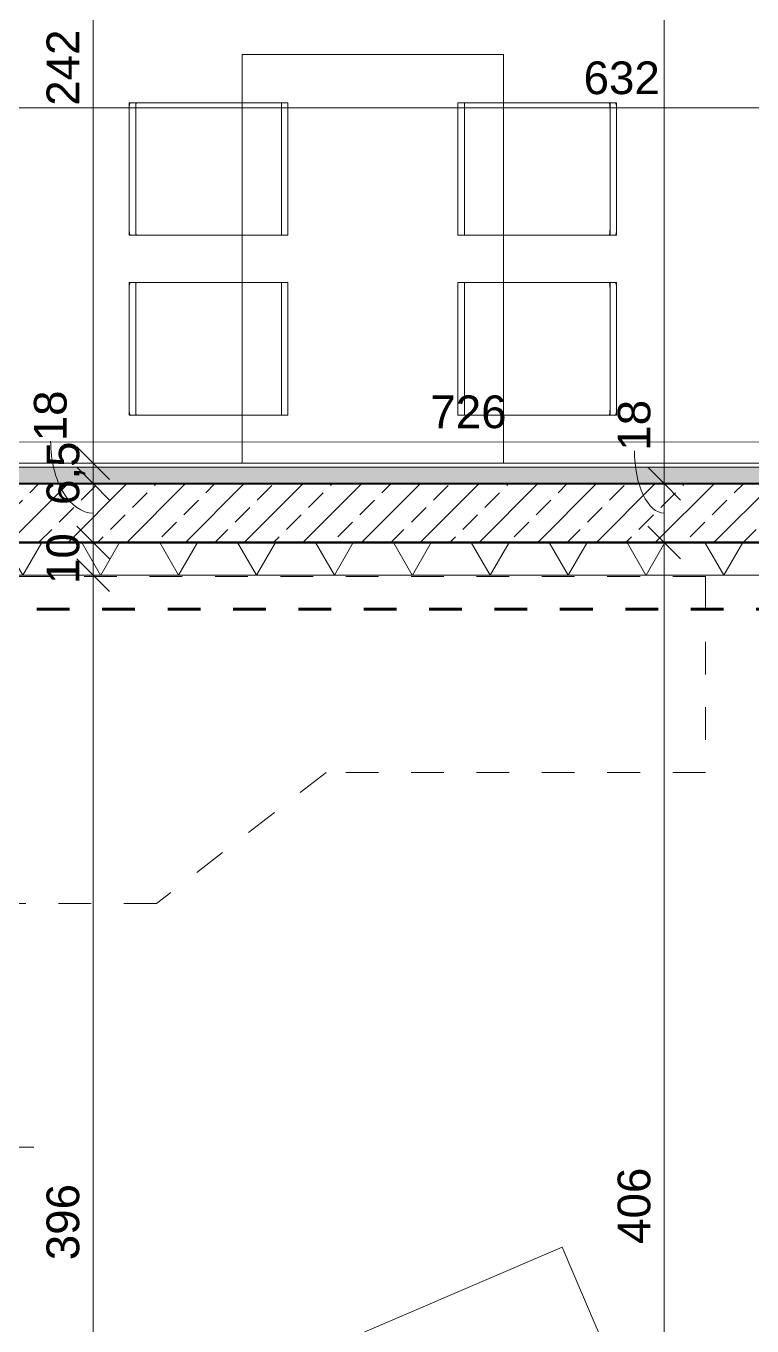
# Model space of a CAD drawing. Header units: metres. Extents: x -67.4 to -19.1, y 43.9 to 93.
# Drawn here: x -42.69 to -40.469, y 50.592 to 54.568 of the extents above; entities that cross this region are included whole.
import ezdxf

# ---------------------------------------------------------------- set-up
doc = ezdxf.new("R2010")
doc.units = ezdxf.units.M
doc.linetypes.add('Strich Punkt', pattern=[0.015875, 0.00635, -0.004763, 0, -0.004763])
doc.linetypes.add('Verdeckt Oben', pattern=[0.00225, 0.0015, -0.00075])
for name, color, linetype, lineweight in [('A_2D', 7, 'Continuous', 13), ('A_Bemassung-50_', 4, 'Continuous', 9), ('A_Bemassung_', 4, 'Continuous', 9), ('A_Kanal_RW', 150, 'Strich Punkt', 100), ('A_Moebel', 6, 'Continuous', 13), ('A_Raeume_', 7, 'Continuous', 5), ('A_Sanitaer', 3, 'Continuous', 13), ('A_Waende', 7, 'Continuous', 13), ('G-ANNO-DIMS_', 111, 'Continuous', 9)]:
    doc.layers.add(name, color=color, linetype=linetype, lineweight=lineweight)
doc.styles.add('Arial_5', font='arial.ttf', dxfattribs={"height": 0.1})
doc.dimstyles.new('WGA-Bemaßung', dxfattribs={"dimscale": 0.3048, "dimtxt": 0.102026, "dimasz": 0.328084, "dimexe": 0.246063, "dimexo": 0.0625, "dimgap": 0.04101, "dimtad": 1, "dimdec": 1, "dimlfac": 100, "dimrnd": 0.5, "dimdsep": 46, "dimtxsty": 'Arial_5', "dimblk1": 'OBLIQUE', "dimblk2": 'OBLIQUE', "dimsah": 1, "dimcen": 0.09, "dimdle": 0.246063, "dimazin": 2, "dimtfac": 1, "dimtdec": 4, "dimtix": 1, "dimtmove": 0, "dimatfit": 3, "dimfxl": 0.656168, "dimfxlon": 1, "dimtvp": 1, "dimtolj": 1, "dimtzin": 0, "dimarcsym": 2})
doc.dimstyles.new('WGA-Bemaßung_1', dxfattribs={"dimscale": 0.3048, "dimtxt": 0.102026, "dimasz": 0.328084, "dimexe": 0.246063, "dimexo": 0.0625, "dimgap": 0.04101, "dimtad": 1, "dimdec": 1, "dimlfac": 100, "dimrnd": 0.5, "dimdsep": 46, "dimtxsty": 'Arial_5', "dimblk1": 'OBLIQUE', "dimblk2": 'OBLIQUE', "dimsah": 1, "dimcen": 0.09, "dimdle": 0.246063, "dimazin": 2, "dimtfac": 1, "dimtdec": 4, "dimtix": 1, "dimtmove": 1, "dimatfit": 3, "dimfxl": 0.656168, "dimfxlon": 1, "dimtvp": 1, "dimtolj": 1, "dimtzin": 0, "dimarcsym": 2})
doc.dimstyles.new('WGA-Bemaßung_4', dxfattribs={"dimscale": 0.3048, "dimtxt": 0.102026, "dimasz": 0.328084, "dimexe": 0.246063, "dimexo": 0.0625, "dimgap": 0.04101, "dimtad": 1, "dimdec": 1, "dimlfac": 100, "dimrnd": 0.5, "dimdsep": 46, "dimtxsty": 'Arial_5', "dimblk1": 'OBLIQUE', "dimblk2": 'OBLIQUE', "dimsah": 1, "dimcen": 0.09, "dimdle": 0.246063, "dimazin": 2, "dimtfac": 1, "dimtdec": 4, "dimtix": 1, "dimtmove": 0, "dimatfit": 3, "dimfxl": 0.656168, "dimfxlon": 1, "dimtvp": 1, "dimtolj": 1, "dimtzin": 0, "dimarcsym": 2})

# ---------------------------------------------------------------- blocks, each defined once
blk = doc.blocks.new('Moeb_Esstisch_rechteckig_bear - 125 x 80-5339301-263_PP_00EG_BT2')
at = {"layer": 'A_Moebel', "color": 8}
for p, q in [((-1.4191, 0.7452), (-1.4391, 0.7452)), ((-1.4391, 0.7452), (-1.4391, 0.7423)), ((-1.4391, 0.7423), (-1.4391, 0.4)), ((-1.4391, 0.7423), (-1.4391, 0.7225)), ((-1.4391, 0.7423), (-1.4391, 0.6914)), ((-1.4391, 0.7255), (-1.4385, 0.7255)), ((-1.4391, 0.6716), (-1.4391, 0.7225)), ((-1.4384, 0.7255), (-1.4365, 0.7255)), ((-1.4364, 0.7255), (-1.4334, 0.7255)), ((-1.4332, 0.7255), (-1.4291, 0.7255)), ((-1.4291, 0.7255), (-1.4243, 0.7255)), ((-1.4242, 0.7255), (-1.4191, 0.7255)), ((-1.0541, 0.7452), (-1.4191, 0.7452)), ((-1.4191, 0.7452), (-1.0541, 0.7452)), ((-1.4191, 0.7255), (-1.0541, 0.7255)), ((-1.4191, 0.7255), (-1.0541, 0.7255)), ((-1.0341, 0.7452), (-1.0541, 0.7452)), ((-1.0541, 0.7255), (-1.0489, 0.7255)), ((-1.0489, 0.7255), (-1.0442, 0.7255)), ((-1.0441, 0.7255), (-1.0401, 0.7255)), ((-1.0399, 0.7255), (-1.037, 0.7255)), ((-1.0367, 0.7255), (-1.035, 0.7255)), ((-1.0347, 0.7255), (-1.0342, 0.7255)), ((-1.0341, 0.7423), (-1.0341, 0.7452)), ((-1.0341, 0.4), (-1.0341, 0.7423)), ((-1.0341, 0.7225), (-1.0341, 0.7423)), ((-1.0341, 0.6914), (-1.0341, 0.7423)), ((-1.0341, 0.7225), (-1.0341, 0.6716)), ((-0.8691, 0.7452), (-0.8891, 0.7452)), ((-0.8891, 0.7452), (-0.8891, 0.7423)), ((-0.8891, 0.7423), (-0.8891, 0.4)), ((-0.8891, 0.7423), (-0.8891, 0.7225)), ((-0.8891, 0.7423), (-0.8891, 0.6914)), ((-0.8891, 0.7255), (-0.8885, 0.7255)), ((-0.8891, 0.6716), (-0.8891, 0.7225)), ((-0.8884, 0.7255), (-0.8865, 0.7255)), ((-0.8864, 0.7255), (-0.8834, 0.7255)), ((-0.8832, 0.7255), (-0.8791, 0.7255)), ((-0.8791, 0.7255), (-0.8743, 0.7255)), ((-0.8742, 0.7255), (-0.8691, 0.7255)), ((-0.5041, 0.7452), (-0.8691, 0.7452)), ((-0.8691, 0.7452), (-0.5041, 0.7452)), ((-0.8691, 0.7255), (-0.5041, 0.7255)), ((-0.8691, 0.7255), (-0.5041, 0.7255)), ((-0.4841, 0.7452), (-0.5041, 0.7452)), ((-0.5041, 0.7255), (-0.4989, 0.7255)), ((-0.4989, 0.7255), (-0.4942, 0.7255)), ((-0.4941, 0.7255), (-0.4901, 0.7255)), ((-0.4899, 0.7255), (-0.487, 0.7255)), ((-0.4867, 0.7255), (-0.485, 0.7255)), ((-0.4847, 0.7255), (-0.4842, 0.7255)), ((-0.4841, 0.7423), (-0.4841, 0.7452)), ((-0.4841, 0.4), (-0.4841, 0.7423)), ((-0.4841, 0.7225), (-0.4841, 0.7423)), ((-0.4841, 0.6914), (-0.4841, 0.7423)), ((-0.4841, 0.7225), (-0.4841, 0.6716)), ((-1.4391, 0.6914), (-1.4391, 0.6868)), ((-1.4391, 0.6868), (-1.4391, 0.6783)), ((-1.4391, 0.6783), (-1.4391, 0.6663)), ((-1.0341, 0.6868), (-1.0341, 0.6914)), ((-1.0341, 0.6783), (-1.0341, 0.6868)), ((-1.0341, 0.6663), (-1.0341, 0.6783)), ((-0.8891, 0.6914), (-0.8891, 0.6868)), ((-0.8891, 0.6868), (-0.8891, 0.6783)), ((-0.8891, 0.6783), (-0.8891, 0.6663)), ((-0.4841, 0.6868), (-0.4841, 0.6914)), ((-0.4841, 0.6783), (-0.4841, 0.6868)), ((-0.4841, 0.6663), (-0.4841, 0.6783)), ((-1.4391, 0.6193), (-1.4391, 0.6716)), ((-1.4391, 0.6663), (-1.4391, 0.6517)), ((-1.4391, 0.6517), (-1.4391, 0.6353)), ((-1.0341, 0.6716), (-1.0341, 0.6193)), ((-1.0341, 0.6517), (-1.0341, 0.6663)), ((-1.0341, 0.6353), (-1.0341, 0.6517)), ((-0.8891, 0.6193), (-0.8891, 0.6716)), ((-0.8891, 0.6663), (-0.8891, 0.6517)), ((-0.8891, 0.6517), (-0.8891, 0.6353)), ((-0.4841, 0.6716), (-0.4841, 0.6193)), ((-0.4841, 0.6517), (-0.4841, 0.6663)), ((-0.4841, 0.6353), (-0.4841, 0.6517)), ((-1.4391, 0.6353), (-1.4391, 0.6181)), ((-1.4391, 0.4), (-1.4391, 0.6193)), ((-1.4391, 0.6181), (-1.4391, 0.4)), ((-1.0341, 0.6181), (-1.0341, 0.6353)), ((-1.0341, 0.6193), (-1.0341, 0.4)), ((-1.0341, 0.4), (-1.0341, 0.6181)), ((-0.8891, 0.6353), (-0.8891, 0.6181)), ((-0.8891, 0.4), (-0.8891, 0.6193)), ((-0.8891, 0.6181), (-0.8891, 0.4)), ((-0.4841, 0.6181), (-0.4841, 0.6353)), ((-0.4841, 0.6193), (-0.4841, 0.4)), ((-0.4841, 0.4), (-0.4841, 0.6181)), ((-1.5866, 0.4), (-0.3366, 0.4)), ((-1.5866, 0.4), (-0.3366, 0.4)), ((-1.4391, 0.4), (-1.4391, 0.2599)), ((-1.4391, 0.4), (-1.4391, 0.3221)), ((-1.4391, 0.3232), (-1.4391, 0.4)), ((-1.0341, 0.2599), (-1.0341, 0.4)), ((-1.0341, 0.4), (-1.0341, 0.3232)), ((-1.0341, 0.3221), (-1.0341, 0.4)), ((-0.8891, 0.4), (-0.8891, 0.2599)), ((-0.8891, 0.4), (-0.8891, 0.3221)), ((-0.8891, 0.3232), (-0.8891, 0.4)), ((-0.4841, 0.2599), (-0.4841, 0.4)), ((-0.4841, 0.4), (-0.4841, 0.3232)), ((-0.4841, 0.3221), (-0.4841, 0.4)), ((-0.3366, 0.4), (-0.3366, -0.4)), ((-0.3366, 0.4), (-0.3366, -0.4)), ((-1.4391, 0.3232), (-1.4391, 0.2599)), ((-1.4391, 0.3117), (-1.4391, 0.3221)), ((-1.0341, 0.2599), (-1.0341, 0.3232)), ((-1.0341, 0.3221), (-1.0341, 0.3117)), ((-0.8891, 0.3232), (-0.8891, 0.2599)), ((-0.8891, 0.3117), (-0.8891, 0.3221)), ((-0.4841, 0.2599), (-0.4841, 0.3232)), ((-0.4841, 0.3221), (-0.4841, 0.3117)), ((-1.4391, 0.3018), (-1.4391, 0.3117)), ((-1.4391, 0.2932), (-1.4391, 0.3018)), ((-1.4391, 0.2863), (-1.4391, 0.2928)), ((-1.4391, 0.2818), (-1.4391, 0.2863)), ((-1.4391, 0.2798), (-1.4391, 0.2818)), ((-1.4391, 0.2798), (-1.4391, 0.2599)), ((-1.4391, 0.2798), (-1.0341, 0.2798)), ((-1.0341, 0.3117), (-1.0341, 0.3018)), ((-1.0341, 0.3018), (-1.0341, 0.2932)), ((-1.0341, 0.2928), (-1.0341, 0.2863)), ((-1.0341, 0.2863), (-1.0341, 0.2818)), ((-1.0341, 0.2818), (-1.0341, 0.2798)), ((-1.0341, 0.2599), (-1.0341, 0.2798)), ((-0.8891, 0.3018), (-0.8891, 0.3117)), ((-0.8891, 0.2932), (-0.8891, 0.3018)), ((-0.8891, 0.2863), (-0.8891, 0.2928)), ((-0.8891, 0.2818), (-0.8891, 0.2863)), ((-0.8891, 0.2798), (-0.8891, 0.2818)), ((-0.8891, 0.2798), (-0.8891, 0.2599)), ((-0.8891, 0.2798), (-0.4841, 0.2798)), ((-0.4841, 0.3117), (-0.4841, 0.3018)), ((-0.4841, 0.3018), (-0.4841, 0.2932)), ((-0.4841, 0.2928), (-0.4841, 0.2863)), ((-0.4841, 0.2863), (-0.4841, 0.2818)), ((-0.4841, 0.2818), (-0.4841, 0.2798)), ((-0.4841, 0.2599), (-0.4841, 0.2798)), ((-1.4391, 0.2599), (-1.0341, 0.2599)), ((-1.4391, 0.2599), (-1.0341, 0.2599)), ((-0.8891, 0.2599), (-0.4841, 0.2599)), ((-0.8891, 0.2599), (-0.4841, 0.2599)), ((-1.4391, -0.2599), (-1.0341, -0.2599)), ((-1.4391, -0.4), (-1.4391, -0.2599)), ((-1.4391, -0.2599), (-1.4391, -0.3232)), ((-1.4391, -0.2599), (-1.4391, -0.2798)), ((-1.0341, -0.2599), (-1.4391, -0.2599)), ((-1.0341, -0.2599), (-1.0341, -0.4)), ((-1.0341, -0.2798), (-1.0341, -0.2599)), ((-1.0341, -0.3232), (-1.0341, -0.2599)), ((-0.8891, -0.2599), (-0.4841, -0.2599)), ((-0.8891, -0.4), (-0.8891, -0.2599)), ((-0.8891, -0.2599), (-0.8891, -0.3232)), ((-0.8891, -0.2599), (-0.8891, -0.2798)), ((-0.4841, -0.2599), (-0.8891, -0.2599)), ((-0.4841, -0.2599), (-0.4841, -0.4)), ((-0.4841, -0.2798), (-0.4841, -0.2599)), ((-0.4841, -0.3232), (-0.4841, -0.2599)), ((-1.4391, -0.2818), (-1.4391, -0.2798)), ((-1.0341, -0.2798), (-1.4391, -0.2798)), ((-1.4391, -0.2863), (-1.4391, -0.2818)), ((-1.4391, -0.2928), (-1.4391, -0.2863)), ((-1.4391, -0.3018), (-1.4391, -0.2932)), ((-1.4391, -0.3117), (-1.4391, -0.3018)), ((-1.4391, -0.3221), (-1.4391, -0.3117)), ((-1.0341, -0.2798), (-1.0341, -0.2818)), ((-1.0341, -0.2818), (-1.0341, -0.2863)), ((-1.0341, -0.2863), (-1.0341, -0.2928)), ((-1.0341, -0.2932), (-1.0341, -0.3018)), ((-1.0341, -0.3018), (-1.0341, -0.3117)), ((-1.0341, -0.3117), (-1.0341, -0.3221)), ((-0.8891, -0.2818), (-0.8891, -0.2798)), ((-0.4841, -0.2798), (-0.8891, -0.2798)), ((-0.8891, -0.2863), (-0.8891, -0.2818)), ((-0.8891, -0.2928), (-0.8891, -0.2863)), ((-0.8891, -0.3018), (-0.8891, -0.2932)), ((-0.8891, -0.3117), (-0.8891, -0.3018)), ((-0.8891, -0.3221), (-0.8891, -0.3117)), ((-0.4841, -0.2798), (-0.4841, -0.2818)), ((-0.4841, -0.2818), (-0.4841, -0.2863)), ((-0.4841, -0.2863), (-0.4841, -0.2928)), ((-0.4841, -0.2932), (-0.4841, -0.3018)), ((-0.4841, -0.3018), (-0.4841, -0.3117)), ((-0.4841, -0.3117), (-0.4841, -0.3221)), ((-1.4391, -0.3221), (-1.4391, -0.4)), ((-1.4391, -0.4), (-1.4391, -0.3232)), ((-1.0341, -0.4), (-1.0341, -0.3221)), ((-1.0341, -0.3232), (-1.0341, -0.4)), ((-0.8891, -0.3221), (-0.8891, -0.4)), ((-0.8891, -0.4), (-0.8891, -0.3232)), ((-0.4841, -0.4), (-0.4841, -0.3221)), ((-0.4841, -0.3232), (-0.4841, -0.4)), ((-0.3366, -0.4), (-1.5866, -0.4)), ((-0.3366, -0.4), (-1.5866, -0.4)), ((-1.4391, -0.7423), (-1.4391, -0.4)), ((-1.4391, -0.6193), (-1.4391, -0.4)), ((-1.4391, -0.4), (-1.4391, -0.6181)), ((-1.0341, -0.4), (-1.0341, -0.7423)), ((-1.0341, -0.6181), (-1.0341, -0.4)), ((-1.0341, -0.4), (-1.0341, -0.6193)), ((-0.8891, -0.7423), (-0.8891, -0.4)), ((-0.8891, -0.6193), (-0.8891, -0.4)), ((-0.8891, -0.4), (-0.8891, -0.6181)), ((-0.4841, -0.4), (-0.4841, -0.7423)), ((-0.4841, -0.6181), (-0.4841, -0.4)), ((-0.4841, -0.4), (-0.4841, -0.6193)), ((-1.4391, -0.6181), (-1.4391, -0.6353)), ((-1.4391, -0.6716), (-1.4391, -0.6193)), ((-1.4391, -0.6353), (-1.4391, -0.6517)), ((-1.0341, -0.6353), (-1.0341, -0.6181)), ((-1.0341, -0.6193), (-1.0341, -0.6716)), ((-1.0341, -0.6517), (-1.0341, -0.6353)), ((-0.8891, -0.6181), (-0.8891, -0.6353)), ((-0.8891, -0.6716), (-0.8891, -0.6193)), ((-0.8891, -0.6353), (-0.8891, -0.6517)), ((-0.4841, -0.6353), (-0.4841, -0.6181)), ((-0.4841, -0.6193), (-0.4841, -0.6716)), ((-0.4841, -0.6517), (-0.4841, -0.6353)), ((-1.4391, -0.6517), (-1.4391, -0.6663)), ((-1.4391, -0.6663), (-1.4391, -0.6783)), ((-1.4391, -0.7225), (-1.4391, -0.6716)), ((-1.0341, -0.6663), (-1.0341, -0.6517)), ((-1.0341, -0.6783), (-1.0341, -0.6663)), ((-1.0341, -0.6716), (-1.0341, -0.7225)), ((-0.8891, -0.6517), (-0.8891, -0.6663)), ((-0.8891, -0.6663), (-0.8891, -0.6783)), ((-0.8891, -0.7225), (-0.8891, -0.6716)), ((-0.4841, -0.6663), (-0.4841, -0.6517)), ((-0.4841, -0.6783), (-0.4841, -0.6663)), ((-0.4841, -0.6716), (-0.4841, -0.7225)), ((-1.4391, -0.6783), (-1.4391, -0.6868)), ((-1.4391, -0.6868), (-1.4391, -0.6914)), ((-1.4391, -0.6914), (-1.4391, -0.7423)), ((-1.0341, -0.6868), (-1.0341, -0.6783)), ((-1.0341, -0.6914), (-1.0341, -0.6868)), ((-1.0341, -0.7423), (-1.0341, -0.6914)), ((-0.8891, -0.6783), (-0.8891, -0.6868)), ((-0.8891, -0.6868), (-0.8891, -0.6914)), ((-0.8891, -0.6914), (-0.8891, -0.7423)), ((-0.4841, -0.6868), (-0.4841, -0.6783)), ((-0.4841, -0.6914), (-0.4841, -0.6868)), ((-0.4841, -0.7423), (-0.4841, -0.6914)), ((-1.4391, -0.7225), (-1.4391, -0.7423)), ((-1.4391, -0.7255), (-1.4385, -0.7255)), ((-1.4391, -0.7452), (-1.4391, -0.7423)), ((-1.4191, -0.7452), (-1.4391, -0.7452)), ((-1.4384, -0.7255), (-1.4365, -0.7255)), ((-1.4364, -0.7255), (-1.4334, -0.7255)), ((-1.4332, -0.7255), (-1.4291, -0.7255)), ((-1.4291, -0.7255), (-1.4243, -0.7255)), ((-1.4242, -0.7255), (-1.4191, -0.7255)), ((-1.4191, -0.7255), (-1.0541, -0.7255)), ((-1.0541, -0.7255), (-1.4191, -0.7255)), ((-1.0541, -0.7452), (-1.4191, -0.7452)), ((-1.0541, -0.7452), (-1.4191, -0.7452)), ((-1.0541, -0.7255), (-1.0489, -0.7255)), ((-1.0341, -0.7452), (-1.0541, -0.7452)), ((-1.0489, -0.7255), (-1.0442, -0.7255)), ((-1.0441, -0.7255), (-1.0401, -0.7255)), ((-1.0399, -0.7255), (-1.037, -0.7255)), ((-1.0367, -0.7255), (-1.035, -0.7255)), ((-1.0347, -0.7255), (-1.0342, -0.7255)), ((-1.0341, -0.7423), (-1.0341, -0.7225)), ((-1.0341, -0.7423), (-1.0341, -0.7452)), ((-0.8891, -0.7225), (-0.8891, -0.7423)), ((-0.8891, -0.7255), (-0.8885, -0.7255)), ((-0.8891, -0.7452), (-0.8891, -0.7423)), ((-0.8691, -0.7452), (-0.8891, -0.7452)), ((-0.8884, -0.7255), (-0.8865, -0.7255)), ((-0.8864, -0.7255), (-0.8834, -0.7255)), ((-0.8832, -0.7255), (-0.8791, -0.7255)), ((-0.8791, -0.7255), (-0.8743, -0.7255)), ((-0.8742, -0.7255), (-0.8691, -0.7255)), ((-0.8691, -0.7255), (-0.5041, -0.7255)), ((-0.5041, -0.7255), (-0.8691, -0.7255)), ((-0.5041, -0.7452), (-0.8691, -0.7452)), ((-0.5041, -0.7452), (-0.8691, -0.7452)), ((-0.5041, -0.7255), (-0.4989, -0.7255)), ((-0.4841, -0.7452), (-0.5041, -0.7452)), ((-0.4989, -0.7255), (-0.4942, -0.7255)), ((-0.4941, -0.7255), (-0.4901, -0.7255)), ((-0.4899, -0.7255), (-0.487, -0.7255)), ((-0.4867, -0.7255), (-0.485, -0.7255)), ((-0.4847, -0.7255), (-0.4842, -0.7255)), ((-0.4841, -0.7423), (-0.4841, -0.7225)), ((-0.4841, -0.7423), (-0.4841, -0.7452))]:
    blk.add_line(p, q, dxfattribs=at)
for centre, major_axis, start_param, end_param in [((-1.4191, 0.7423), (-0.02, 0), 4.712389, 6.283185), ((-1.4191, 0.7225), (-0.02, 0), 4.712389, 6.283185), ((-1.0541, 0.7423), (-0.02, 0), 3.141593, 4.712389), ((-1.0541, 0.7225), (0.02, 0), 0, 1.570796), ((-0.8691, 0.7423), (0.02, 0), 1.570796, 3.141593), ((-0.8691, 0.7225), (-0.02, 0), 4.712389, 6.283185), ((-0.5041, 0.7423), (0.02, 0), 0, 1.570796), ((-0.5041, 0.7225), (0.02, 0), 0, 1.570796), ((-1.4191, -0.7225), (0.02, 0), 3.141593, 4.712389), ((-1.4191, -0.7423), (0.02, 0), 3.141593, 4.712389), ((-1.0541, -0.7225), (-0.02, 0), 1.570796, 3.141593), ((-1.0541, -0.7423), (0.02, 0), 4.712389, 6.283185), ((-0.8691, -0.7225), (-0.02, 0), 0, 1.570796), ((-0.8691, -0.7423), (0.02, 0), 3.141593, 4.712389), ((-0.5041, -0.7225), (0.02, 0), 4.712389, 6.283185), ((-0.5041, -0.7423), (-0.02, 0), 1.570796, 3.141593)]:
    blk.add_ellipse(centre, major_axis=major_axis, ratio=0.147809, start_param=start_param, end_param=end_param, dxfattribs=at)
blk = doc.blocks.new('Sani_Müllbehälter - 1100-V23-263_PP_00EG_BT2')
at = {"layer": 'A_Sanitaer'}
for p, q in [((1.4, 1.4), (0, 1.4)), ((0, 1.4), (0, 0)), ((1.4, 0), (1.4, 1.4)), ((0, 0), (1.4, 0))]:
    blk.add_line(p, q, dxfattribs=at)
blk = doc.blocks.new('DIMBLOCK260-263_PP_00EG_BT2')
at = {"layer": 'A_Bemassung-50_', "transparency": 16777216}
for p, q in [((-44.9663, 53.2961), (-44.9663, 53.4961)), ((-37.7088, 53.2959), (-37.7088, 53.4959)), ((-44.9663, 53.2961), (-37.6338, 53.2959)), ((-44.9663, 53.2961), (-44.9663, 53.2211)), ((-37.7088, 53.2959), (-37.7088, 53.2209))]:
    blk.add_line(p, q, dxfattribs=at)
at = {"layer": 'A_Bemassung-50_', "lineweight": 35, "transparency": 16777216}
for p, q in [((-44.9663, 53.2961), (-44.9163, 53.3461)), ((-37.7088, 53.2959), (-37.6588, 53.3459)), ((-44.9663, 53.2961), (-45.0163, 53.2461)), ((-37.7088, 53.2959), (-37.7588, 53.2459))]:
    blk.add_line(p, q, dxfattribs=at)
at = {"layer": 'A_Bemassung-50_', "color": 0, "transparency": 16777216, "insert": (-41.4529, 53.4383), "char_height": 0.1, "width": 0.276883, "attachment_point": 1, "rotation": 359.9983, "line_spacing_factor": 0.941778, "style": 'Arial_5'}
blk.add_mtext('726', dxfattribs=at)
blk = doc.blocks.new('_Oblique')
at = {"color": 0, "linetype": 'ByBlock', "lineweight": -2}
blk.add_line((-0.5, -0.5), (0.5, 0.5), dxfattribs=at)
blk = doc.blocks.new('DIMBLOCK386-263_PP_00EG_BT2')
at = {"layer": 'A_Bemassung-50_', "lineweight": 35, "transparency": 16777216}
for p, q in [((-40.7378, 52.9886), (-40.7878, 53.0386)), ((-40.7378, 52.9886), (-40.6878, 52.9385)), ((-40.7379, 48.9288), (-40.7879, 48.9788)), ((-40.7379, 48.9288), (-40.6879, 48.8788))]:
    blk.add_line(p, q, dxfattribs=at)
at = {"layer": 'A_Bemassung-50_', "transparency": 16777216}
for p, q in [((-40.7378, 52.9886), (-40.9378, 52.9886)), ((-40.7379, 48.8538), (-40.7378, 52.9886)), ((-40.7378, 52.9886), (-40.6628, 52.9885)), ((-40.7379, 48.9288), (-40.9379, 48.9288)), ((-40.7379, 48.9288), (-40.6629, 48.9288))]:
    blk.add_line(p, q, dxfattribs=at)
at = {"layer": 'A_Bemassung-50_', "color": 0, "transparency": 16777216, "insert": (-40.8802, 50.8433), "char_height": 0.1, "width": 0.276883, "attachment_point": 1, "rotation": 90, "line_spacing_factor": 0.941778, "style": 'Arial_5'}
blk.add_mtext('406', dxfattribs=at)
blk = doc.blocks.new('DIMBLOCK387-263_PP_00EG_BT2')
at = {"layer": 'A_Bemassung-50_', "lineweight": 35, "transparency": 16777216}
for p, q in [((-40.7378, 53.1686), (-40.7878, 53.2186)), ((-40.7378, 53.1686), (-40.6878, 53.1185)), ((-40.7378, 52.9886), (-40.7878, 53.0386)), ((-40.7378, 52.9886), (-40.6878, 52.9385))]:
    blk.add_line(p, q, dxfattribs=at)
at = {"layer": 'A_Bemassung-50_', "transparency": 16777216}
for p, q in [((-40.7378, 53.1686), (-40.9378, 53.1686)), ((-40.7378, 52.9886), (-40.7378, 53.1686)), ((-40.7378, 53.1686), (-40.6628, 53.1685)), ((-40.7378, 52.9886), (-40.9378, 52.9886)), ((-40.7378, 52.9886), (-40.6628, 52.9885))]:
    blk.add_line(p, q, dxfattribs=at)
blk.add_ellipse((-40.7378, 53.2694), major_axis=(0, 0.1908), ratio=0.476746, start_param=1.570796, end_param=3.141593, dxfattribs=at)
at = {"layer": 'A_Bemassung-50_', "color": 0, "transparency": 16777216, "insert": (-40.8801, 53.2694), "char_height": 0.1, "width": 0.184588, "attachment_point": 1, "rotation": 90, "line_spacing_factor": 0.941778, "style": 'Arial_5'}
blk.add_mtext('18', dxfattribs=at)
blk = doc.blocks.new('DIMBLOCK388-263_PP_00EG_BT2')
at = {"layer": 'A_Bemassung-50_', "lineweight": 35, "transparency": 16777216}
for p, q in [((-40.7377, 57.2685), (-40.7877, 57.3185)), ((-40.7377, 57.2685), (-40.6877, 57.2185)), ((-40.7378, 53.1686), (-40.7878, 53.2186)), ((-40.7378, 53.1686), (-40.6878, 53.1185))]:
    blk.add_line(p, q, dxfattribs=at)
at = {"layer": 'A_Bemassung-50_', "transparency": 16777216}
for p, q in [((-40.7377, 57.2685), (-40.9377, 57.2685)), ((-40.7378, 53.1686), (-40.7377, 57.2685)), ((-40.7377, 57.2685), (-40.6627, 57.2685)), ((-40.7378, 53.1686), (-40.9378, 53.1686)), ((-40.7378, 53.1686), (-40.6628, 53.1685))]:
    blk.add_line(p, q, dxfattribs=at)
at = {"layer": 'A_Bemassung-50_', "color": 0, "transparency": 16777216, "insert": (-40.8801, 55.1032), "char_height": 0.1, "width": 0.276883, "attachment_point": 1, "rotation": 90, "line_spacing_factor": 0.941778, "style": 'Arial_5'}
blk.add_mtext('410', dxfattribs=at)
blk = doc.blocks.new('DIMBLOCK409-263_PP_00EG_BT2')
at = {"layer": 'A_Bemassung-50_', "lineweight": 35, "transparency": 16777216}
for p, q in [((-42.4847, 52.8886), (-42.5347, 52.9386)), ((-42.4847, 52.8886), (-42.4347, 52.8386)), ((-42.4848, 48.9289), (-42.5348, 48.9789)), ((-42.4848, 48.9289), (-42.4348, 48.8789))]:
    blk.add_line(p, q, dxfattribs=at)
at = {"layer": 'A_Bemassung-50_', "transparency": 16777216}
for p, q in [((-42.4847, 52.8886), (-42.6847, 52.8886)), ((-42.4848, 48.8539), (-42.4847, 52.8886)), ((-42.4847, 52.8886), (-42.4097, 52.8886)), ((-42.4848, 48.9289), (-42.5598, 48.9289)), ((-42.4848, 48.9289), (-42.2848, 48.9288))]:
    blk.add_line(p, q, dxfattribs=at)
at = {"layer": 'A_Bemassung-50_', "color": 0, "transparency": 16777216, "insert": (-42.6271, 50.7934), "char_height": 0.1, "width": 0.276883, "attachment_point": 1, "rotation": 90, "line_spacing_factor": 0.941778, "style": 'Arial_5'}
blk.add_mtext('396', dxfattribs=at)
blk = doc.blocks.new('DIMBLOCK410-263_PP_00EG_BT2')
at = {"layer": 'A_Bemassung-50_', "lineweight": 35, "transparency": 16777216}
for p, q in [((-42.4847, 52.9886), (-42.5347, 53.0386)), ((-42.4847, 52.9886), (-42.4347, 52.9386)), ((-42.4847, 52.8886), (-42.5347, 52.9386)), ((-42.4847, 52.8886), (-42.4347, 52.8386))]:
    blk.add_line(p, q, dxfattribs=at)
at = {"layer": 'A_Bemassung-50_', "transparency": 16777216}
for p, q in [((-42.4847, 52.9886), (-42.6847, 52.9886)), ((-42.4847, 52.8886), (-42.4847, 52.9886)), ((-42.4847, 52.9886), (-42.4097, 52.9886)), ((-42.4847, 52.8886), (-42.6847, 52.8886)), ((-42.4847, 52.8886), (-42.4097, 52.8886))]:
    blk.add_line(p, q, dxfattribs=at)
at = {"layer": 'A_Bemassung-50_', "color": 0, "transparency": 16777216, "insert": (-42.627, 52.8617), "char_height": 0.1, "width": 0.184588, "attachment_point": 1, "rotation": 90, "line_spacing_factor": 0.941778, "style": 'Arial_5'}
blk.add_mtext('10', dxfattribs=at)
blk = doc.blocks.new('DIMBLOCK411-263_PP_00EG_BT2')
at = {"layer": 'A_Bemassung-50_', "lineweight": 35, "transparency": 16777216}
for p, q in [((-42.4847, 53.1686), (-42.5347, 53.2186)), ((-42.4847, 53.1686), (-42.4347, 53.1186)), ((-42.4847, 52.9886), (-42.5347, 53.0386)), ((-42.4847, 52.9886), (-42.4347, 52.9386))]:
    blk.add_line(p, q, dxfattribs=at)
at = {"layer": 'A_Bemassung-50_', "transparency": 16777216}
for p, q in [((-42.4847, 53.1686), (-42.6847, 53.1686)), ((-42.4847, 52.9886), (-42.4847, 53.1686)), ((-42.4847, 53.1686), (-42.4097, 53.1686)), ((-42.4847, 52.9886), (-42.6847, 52.9886)), ((-42.4847, 52.9886), (-42.4097, 52.9886))]:
    blk.add_line(p, q, dxfattribs=at)
blk.add_ellipse((-42.4847, 53.2982), major_axis=(0, 0.2196), ratio=0.590562, start_param=1.570796, end_param=3.141593, dxfattribs=at)
at = {"layer": 'A_Bemassung-50_', "color": 0, "transparency": 16777216, "insert": (-42.6657, 53.2982), "char_height": 0.1, "width": 0.184588, "attachment_point": 1, "rotation": 90, "line_spacing_factor": 0.941778, "style": 'Arial_5'}
blk.add_mtext('18', dxfattribs=at)
blk = doc.blocks.new('DIMBLOCK412-263_PP_00EG_BT2')
at = {"layer": 'A_Bemassung-50_', "lineweight": 35, "transparency": 16777216}
for p, q in [((-42.4847, 53.2311), (-42.5347, 53.2811)), ((-42.4847, 53.1686), (-42.5347, 53.2186)), ((-42.4847, 53.2311), (-42.4347, 53.1811)), ((-42.4847, 53.1686), (-42.4347, 53.1186))]:
    blk.add_line(p, q, dxfattribs=at)
at = {"layer": 'A_Bemassung-50_', "transparency": 16777216}
for p, q in [((-42.4847, 53.2311), (-42.6847, 53.2311)), ((-42.4847, 53.1686), (-42.4847, 53.2311)), ((-42.4847, 53.2311), (-42.4097, 53.2311)), ((-42.4847, 53.1686), (-42.6847, 53.1686)), ((-42.4847, 53.1686), (-42.4097, 53.1686))]:
    blk.add_line(p, q, dxfattribs=at)
at = {"layer": 'A_Bemassung-50_', "color": 0, "transparency": 16777216, "insert": (-42.627, 53.1033), "char_height": 0.1, "width": 0.231677, "attachment_point": 1, "rotation": 90, "line_spacing_factor": 0.941778, "style": 'Arial_5'}
blk.add_mtext('6,5', dxfattribs=at)
blk = doc.blocks.new('DIMBLOCK413-263_PP_00EG_BT2')
at = {"layer": 'A_Bemassung-50_', "lineweight": 35, "transparency": 16777216}
for p, q in [((-42.4846, 55.6486), (-42.5346, 55.6986)), ((-42.4846, 55.6486), (-42.4346, 55.5986)), ((-42.4847, 53.2311), (-42.5347, 53.2811)), ((-42.4847, 53.2311), (-42.4347, 53.1811))]:
    blk.add_line(p, q, dxfattribs=at)
at = {"layer": 'A_Bemassung-50_', "transparency": 16777216}
for p, q in [((-42.4846, 55.6486), (-42.6846, 55.6486)), ((-42.4847, 53.2311), (-42.4846, 55.6486)), ((-42.4846, 55.6486), (-42.4096, 55.6486)), ((-42.4847, 53.2311), (-42.6847, 53.2311)), ((-42.4847, 53.2311), (-42.4097, 53.2311))]:
    blk.add_line(p, q, dxfattribs=at)
at = {"layer": 'A_Bemassung-50_', "color": 0, "transparency": 16777216, "insert": (-42.627, 54.3245), "char_height": 0.1, "width": 0.276883, "attachment_point": 1, "rotation": 90, "line_spacing_factor": 0.941778, "style": 'Arial_5'}
blk.add_mtext('242', dxfattribs=at)
blk = doc.blocks.new('DIMBLOCK497-263_PP_00EG_BT2')
at = {"layer": 'A_Bemassung-50_', "transparency": 16777216}
for p, q in [((-44.0288, 54.3178), (-44.0288, 54.5178)), ((-37.7088, 54.3176), (-37.7088, 54.5176)), ((-44.0288, 54.3178), (-37.6338, 54.3176)), ((-44.0288, 54.3178), (-44.0288, 54.2428)), ((-37.7088, 54.3176), (-37.7088, 54.2426))]:
    blk.add_line(p, q, dxfattribs=at)
at = {"layer": 'A_Bemassung-50_', "lineweight": 35, "transparency": 16777216}
for p, q in [((-44.0288, 54.3178), (-43.9788, 54.3678)), ((-37.7088, 54.3176), (-37.6588, 54.3676)), ((-44.0288, 54.3178), (-44.0788, 54.2678)), ((-37.7088, 54.3176), (-37.7588, 54.2676))]:
    blk.add_line(p, q, dxfattribs=at)
at = {"layer": 'A_Bemassung-50_', "color": 0, "transparency": 16777216, "insert": (-40.9842, 54.46), "char_height": 0.1, "width": 0.276883, "attachment_point": 1, "rotation": 359.9983, "line_spacing_factor": 0.941778, "style": 'Arial_5'}
blk.add_mtext('632', dxfattribs=at)

msp = doc.modelspace()

# ---------------------------------------------------------------- hatches: boundary and pattern name
at = {"layer": 'A_Waende', "lineweight": 5}
h = msp.add_hatch(dxfattribs=at)
h.set_pattern_fill('FP_55', color=250, angle=-112.36, style=0, pattern_type=2)
h.set_pattern_definition([(224.998, (-41.33762, 53.231215), (-0.1270123, -0.2539954), [0.02245, -0.15715]), (224.998, (-41.385505, 53.12007), (-0.1270123, -0.2539954), [0.02245, -0.15715]), (224.998, (-41.40132, 53.231465), (-0.1270123, -0.2539954), [0.02245, -0.15715]), (224.998, (-41.44827, 53.11994), (-0.1270123, -0.2539954), [0.02245, -0.15715]), (251.563, (-41.353936, 53.21522), (-0.1270184, -0.50799322), [0.0502, -0.35141]), (251.563, (-41.369258, 53.167456), (-0.1270184, -0.50799322), [0.0502, -0.35141]), (251.563, (-41.416705, 53.215087), (-0.1270184, -0.50799322), [0.0502, -0.35141]), (251.563, (-41.432952, 53.167705), (-0.1270184, -0.50799322), [0.0502, -0.35141]), (314.998, (-41.353195, 53.11976), (-0.1269946, 0.2540043), [0.02245, -0.15715]), (314.998, (-41.40132, 53.231465), (-0.1269946, 0.2540043), [0.02245, -0.15715]), (314.998, (-41.41689, 53.12001), (-0.1269946, 0.2540043), [0.02245, -0.15715]), (314.998, (-41.46409, 53.23133), (-0.1269946, 0.2540043), [0.02245, -0.15715]), (288.433, (-41.369258, 53.167456), (-0.12698295, 0.5080021), [0.0502, -0.35141]), (288.433, (-41.38532, 53.215153), (-0.12698295, 0.5080021), [0.0502, -0.35141]), (288.433, (-41.432952, 53.167705), (-0.12698295, 0.5080021), [0.0502, -0.35141]), (288.433, (-41.449015, 53.215402), (-0.12698295, 0.5080021), [0.0502, -0.35141])])
h.paths.add_polyline_path([(-37.7088, 53.1685), (-37.7088, 53.2185), (-44.9788, 53.2187), (-44.9788, 53.1687), (-37.7088, 53.1685)])
h = msp.add_hatch(dxfattribs=at)
h.set_pattern_fill('FP_3', color=250, style=0, pattern_type=2)
h.set_pattern_definition([(45, (0, 0), (-0.08980256, 0.08980256), []), (45, (0.0898, 0), (-0.08980256, 0.08980256), [0.0635, -0.03175])])
h.paths.add_polyline_path([(-37.7088, 52.9885), (-37.7088, 52.9887), (-37.7088, 53.1685), (-45.0288, 53.1687), (-45.0288, 52.9887), (-38.1325, 52.9885)])
h = msp.add_hatch(dxfattribs=at)
h.set_pattern_fill('FP_92', color=250, angle=-157.36, style=0, pattern_type=2)
h.set_pattern_definition([(359.998, (-41.50836, 52.88826), (7e-06, 0.20637), []), (59.998, (-41.50836, 52.88826), (-0.178718, 0.103191), []), (119.998, (-41.50836, 52.88826), (-0.178725, -0.103179), [])])
h.paths.add_polyline_path([(-37.7088, 52.8885), (-37.7088, 52.9885), (-45.3088, 52.9887), (-45.3088, 52.8887), (-38.1325, 52.8885)])

# ---------------------------------------------------------------- linework, layer by layer
at = {"layer": 'A_2D', "linetype": 'Verdeckt Oben', "lineweight": 5}
for p, q in [((-40.6117, 52.8848), (-47.2263, 52.885)), ((-40.6117, 52.8848), (-40.6117, 52.2847)), ((-41.7717, 52.2847), (-42.2903, 51.8848)), ((-40.6117, 52.2847), (-41.7717, 52.2847)), ((-42.2903, 51.8848), (-43.6349, 51.8848))]:
    msp.add_line(p, q, dxfattribs=at)
at = {"layer": 'A_Kanal_RW'}
msp.add_line((-39.7565, 52.7845), (-45.3565, 52.7845), dxfattribs=at)
at = {"layer": 'A_Raeume_', "flags": 128}
for points in [[(-43.9337, 57.2686), (-43.9337, 56.2252), (-43.9337, 56.2236), (-43.9337, 56.1761), (-43.9338, 55.6486), (-44.9663, 55.6487), (-44.9663, 53.2312), (-37.7088, 53.231), (-37.7087, 57.2684), (-42.3212, 57.2686)], [(-53.989, 48.0388), (-41.6841, 48.9288), (-37.7089, 50.6337), (-37.7088, 52.8885), (-45.3088, 52.8887), (-45.3088, 54.9286), (-46.6413, 54.9286), (-46.6413, 55.0286), (-48.518, 55.0287), (-50.7558, 55.0287), (-52.3038, 55.0288), (-52.3038, 54.5238), (-53.9888, 54.5238)]]:
    msp.add_lwpolyline(points, close=True, dxfattribs=at)
at = {"layer": 'A_Waende'}
for p, q in [((-37.7088, 53.2185), (-44.9788, 53.2187)), ((-40.1059, 53.231), (-42.7372, 53.2311))]:
    msp.add_line(p, q, dxfattribs=at)
at = {"layer": 'A_Waende', "color": 50, "lineweight": 50}
for p, q in [((-37.7088, 53.1685), (-45.0288, 53.1687)), ((-45.2088, 52.9887), (-37.7088, 52.9885))]:
    msp.add_line(p, q, dxfattribs=at)
at = {"layer": 'A_Waende', "color": 250, "lineweight": 5}
msp.add_line((-45.3088, 52.8887), (-37.7088, 52.8885), dxfattribs=at)
at = {"layer": 'G-ANNO-DIMS_'}
msp.add_line((-42.6662, 51.1391), (-43.1662, 51.1392), dxfattribs=at)

# ---------------------------------------------------------------- block references
at = {"layer": 'A_Moebel', "color": 8, "rotation": 89.99827587845448}
msp.add_blockref('Moeb_Esstisch_rechteckig_bear - 125 x 80-5339301-263_PP_00EG_BT2', (-41.6288, 54.8176), dxfattribs=at)
at = {"layer": 'A_Sanitaer', "rotation": 23.21311533688266}
msp.add_blockref('Sani_Müllbehälter - 1100-V23-263_PP_00EG_BT2', (-41.785, 48.9951), dxfattribs=at)

# ---------------------------------------------------------------- dimensions: what is measured, and where the dimension line sits
at = {"layer": 'A_Bemassung_'}
for base, p1, p2, angle, dimstyle, override, picture, middle in [((-40.7377, 57.2685), (-40.9378, 53.1686), (-40.9377, 57.2685), 89.9983, 'WGA-Bemaßung_4', {"dimpost": '<>', "dimfxl": 4.099988}, 'DIMBLOCK388-263_PP_00EG_BT2', (-40.8013, 55.2185)), ((-42.4846286687, 55.6486040601), (-42.684701415, 53.2311100795), (-42.6846286686, 55.6486100784), 89.9982758785, 'WGA-Bemaßung_4', {"dimpost": '<>', "dimfxl": 2.4175}, 'DIMBLOCK413-263_PP_00EG_BT2', (-42.5473696806, 54.4398559475)), ((-37.7088, 54.3176), (-44.0288, 54.5178), (-37.7088, 54.5176), 359.9983, 'WGA-Bemaßung_4', {"dimpost": '<>', "dimfxl": 6.32}, 'DIMBLOCK497-263_PP_00EG_BT2', (-40.8688, 54.3813)), ((-37.7088319018, 53.2959046587), (-44.9663258802, 53.4961230483), (-37.7088258835, 53.4959046586), 359.9982758785, 'WGA-Bemaßung', {"dimpost": '<>', "dimfxl": 7.2575}, 'DIMBLOCK260-263_PP_00EG_BT2', (-41.3375799876, 53.3595711526)), ((-42.4847014151, 53.2311040612), (-42.6847032958, 53.1686100795), (-42.684701415, 53.2311100795), 89.9982758784, 'WGA-Bemaßung_4', {"dimpost": '<>', "dimfxl": 0.0625}, 'DIMBLOCK412-263_PP_00EG_BT2', (-42.5482596545, 53.1998559737)), ((-42.4847, 52.9886), (-42.6847, 52.8886), (-42.6847, 52.9886), 89.9983, 'WGA-Bemaßung_4', {"dimpost": '<>', "dimfxl": 0.1}, 'DIMBLOCK410-263_PP_00EG_BT2', (-42.5483, 52.9386)), ((-40.7378, 52.9886), (-40.9379, 48.9288), (-40.9378, 52.9886), 89.9983, 'WGA-Bemaßung_4', {"dimpost": '<>', "dimfxl": 4.059752}, 'DIMBLOCK386-263_PP_00EG_BT2', (-40.8014, 50.9587)), ((-42.4847, 52.8886), (-42.2848, 48.9288), (-42.6847, 52.8886), 89.9983, 'WGA-Bemaßung_4', {"dimpost": '<>', "dimfxl": 3.979904}, 'DIMBLOCK409-263_PP_00EG_BT2', (-42.5484, 50.9087))]:
    dim = msp.add_linear_dim(base=base, p1=p1, p2=p2, angle=angle, dimstyle=dimstyle, override=override, dxfattribs=at)
    dim.commit()
    dim.dimension.update_dxf_attribs({"geometry": picture, "text_midpoint": middle})
for base, p1, p2, picture, middle in [((-42.4847, 53.1686), (-42.6847, 52.9886), (-42.6847, 53.1686), 'DIMBLOCK411-263_PP_00EG_BT2', (-42.599, 53.3905)), ((-40.7378, 53.1686), (-40.9378, 52.9886), (-40.9378, 53.1686), 'DIMBLOCK387-263_PP_00EG_BT2', (-40.8135, 53.3617))]:
    dim = msp.add_linear_dim(base=base, p1=p1, p2=p2, angle=89.9983, dimstyle='WGA-Bemaßung_1', override={"dimpost": '<>', "dimfxl": 0.18}, dxfattribs=at)
    dim.commit()
    dim.dimension.update_dxf_attribs({"geometry": picture, "text_midpoint": middle, "dimtype": 160, "text_rotation": 90})

doc.saveas('drawing.dxf')
